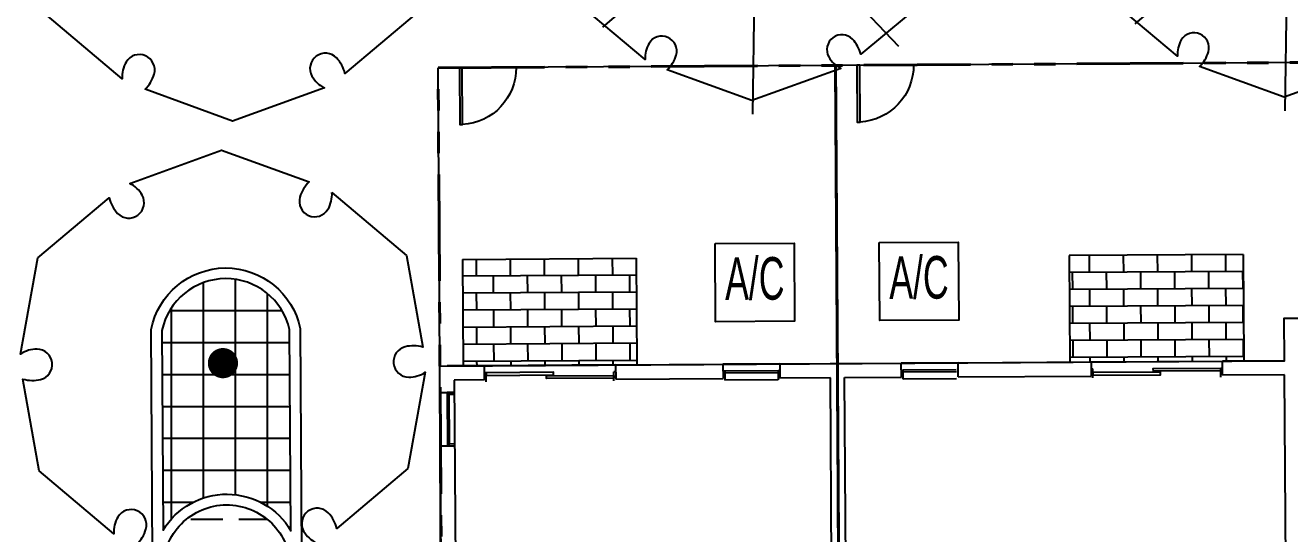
# Model space of a CAD drawing. Header units: feet. Extents: x 919634 to 928945, y 707022 to 708026.
# Drawn here: x 920346.2 to 920405.6, y 707151.2 to 707175.1 of the extents above; entities that cross this region are included whole.
import ezdxf

# ---------------------------------------------------------------- set-up
doc = ezdxf.new("R2010")
doc.units = ezdxf.units.FT
doc.header["$LTSCALE"] = 20
doc.header["$MEASUREMENT"] = 0
doc.linetypes.add('Site Plan$0$PHANTOM2', pattern=[1.25, 0.625, -0.125, 0.125, -0.125, 0.125, -0.125])
for name, color, linetype in [('-u-site-xref', 7, 'Continuous'), ('L-002', 15, 'Continuous'), ('LK-TREE-013M', 6, 'Continuous'), ('LK-TREE-025M', 2, 'Continuous'), ('LK-TREE-035M', 123, 'Continuous'), ('LK-TREE-050M', 2, 'Continuous'), ('LK-TREE-TRNK', 32, 'Continuous'), ('LP-PATT-GRND', 251, 'Continuous'), ('LP-PATT-SHAR', 4, 'Continuous'), ('LP-SHAR-BRDR-CONT', 123, 'Continuous'), ('LP-TREE', 15, 'Continuous'), ('Site Plan$0$-u-site-bldg_interior', 252, 'Continuous'), ('Site Plan$0$-u-site-fence', 4, 'Site Plan$0$FENCELINE1'), ('Site Plan$0$A-DOOR-EXT_WINDOWS', 253, 'Continuous'), ('Site Plan$0$A-HVAC-EXT', 253, 'Continuous'), ('Site Plan$0$SP-LOT PAVERS', 254, 'Continuous')]:
    doc.layers.add(name, color=color, linetype=linetype)
for name, color, linetype, lineweight in [('Site Plan$0$SP-LOT LINES', 252, 'Site Plan$0$PHANTOM2', 40), ('Site Plan$0$SP-SIDEWALK', 2, 'Continuous', 25), ('SP-BUILDING-FOOTPRINT', 1, 'Continuous', 25)]:
    doc.layers.add(name, color=color, linetype=linetype, lineweight=lineweight)
doc.layers.get('-u-site-xref').off()
doc.styles.add('Site Plan$0$ARIAL', font='arial.ttf')
doc.linetypes.add('Site Plan$0$FENCELINE1', pattern='A,0.25,-0.1,[133,ltypeshp.shx,S=0.1,R=0,X=-0.1,Y=0],-0.1,1', length=1.45)
pattern_1 = [(0.35915013, (1668.2809, -7750.9753), (-0.005014649, 0.79998428316), []), (90.35915013, (1668.2809, -7750.9753), (-0.8049989322, 0.79496963414), [0.8, -0.8])]

# ---------------------------------------------------------------- blocks, each defined once
blk = doc.blocks.new('Site Plan$0$A$C05C92244')
at = {"layer": 'Site Plan$0$A-DOOR-EXT_WINDOWS'}
blk.add_lwpolyline([(32, 32.05), (32, 0.04), (30.4, 0.04), (30.4, 32.05)], close=True, dxfattribs=at)
blk.add_arc((32.08, 32.08), 32.08, 180.05734, 267.00506, dxfattribs=at)
blk = doc.blocks.new('Site Plan')
at = {"layer": 'Site Plan$0$SP-LOT PAVERS', "extrusion": (1.16656e-06, -0.0001861, 1)}
h = blk.add_hatch(dxfattribs=at)
h.set_pattern_fill('AR-B816', color=256, scale=0.1, angle=0.35915)
h.set_pattern_definition(pattern_1)
h.paths.add_polyline_path([(920403.43, 707164.34), (920395.263, 707164.289), (920395.294, 707159.289), (920403.461, 707159.34)])
h = blk.add_hatch(dxfattribs=at)
h.set_pattern_fill('AR-B816', color=256, scale=0.1, angle=0.35915)
h.set_pattern_definition(pattern_1)
h.paths.add_polyline_path([(920374.93, 707164.161), (920366.764, 707164.11), (920366.795, 707159.11), (920374.961, 707159.161)])
at = {"layer": 'Site Plan$0$-u-site-bldg_interior', "extrusion": (1.16656e-06, -0.0001861, 1)}
for p, q in [((920405.365, 707161.364, 0.015), (920406.034, 707161.368, 0.015)), ((920405.378, 707159.364, 0.014), (920405.365, 707161.364, 0.015)), ((920365.712, 707159.115, 0.014), (920366.378, 707159.12, 0.014)), ((920365.961, 707119.359, 0.007), (920365.712, 707159.115, 0.014)), ((920367.795, 707159.128, 0.014), (920366.045, 707159.117, 0.014)), ((920373.961, 707159.167, 0.014), (920367.795, 707159.128, 0.014)), ((920373.961, 707159.167, 0.014), (920367.795, 707159.128, 0.014)), ((920367.799, 707158.462, 0.014), (920367.795, 707159.128, 0.014)), ((920373.961, 707159.167, 0.014), (920379.003, 707159.199, 0.014)), ((920373.961, 707159.167, 0.014), (920373.966, 707158.5, 0.014)), ((920381.67, 707159.215, 0.014), (920379.003, 707159.199, 0.014)), ((920379.003, 707159.199, 0.014), (920379.007, 707158.532, 0.014)), ((920381.67, 707159.215, 0.014), (920381.674, 707158.549, 0.014)), ((920384.045, 707159.23, 0.014), (920384.378, 707159.232, 0.014)), ((920384.378, 707159.232, 0.014), (920384.711, 707159.234, 0.014)), ((920384.711, 707159.234, 0.014), (920387.378, 707159.251, 0.014)), ((920390.045, 707159.268, 0.014), (920387.378, 707159.251, 0.014)), ((920387.382, 707158.585, 0.014), (920387.378, 707159.251, 0.014)), ((920390.045, 707159.268, 0.014), (920396.294, 707159.307, 0.014)), ((920390.049, 707158.601, 0.014), (920390.045, 707159.268, 0.014)), ((920396.294, 707159.307, 0.014), (920402.461, 707159.346, 0.014)), ((920396.294, 707159.307, 0.014), (920402.461, 707159.346, 0.014)), ((920396.294, 707159.307, 0.014), (920396.299, 707158.64, 0.014)), ((920402.38, 707159.016, 0.014), (920402.463, 707159.016, 0.014)), ((920402.382, 707158.595, 0.014), (920402.38, 707159.016, 0.014)), ((920405.378, 707159.364, 0.014), (920402.461, 707159.346, 0.014)), ((920402.465, 707158.679, 0.014), (920402.461, 707159.346, 0.014)), ((920367.799, 707158.462, 0.014), (920366.382, 707158.453, 0.014)), ((920366.382, 707158.453, 0.014), (920366.607, 707122.704, 0.007)), ((920367.88, 707158.8, 0.014), (920367.797, 707158.799, 0.014)), ((920367.883, 707158.379, 0.014), (920367.88, 707158.8, 0.014)), ((920373.964, 707158.838, 0.014), (920373.88, 707158.837, 0.014)), ((920373.883, 707158.417, 0.014), (920373.88, 707158.837, 0.014)), ((920373.966, 707158.5, 0.014), (920379.007, 707158.532, 0.014)), ((920379.088, 707158.87, 0.014), (920379.005, 707158.869, 0.014)), ((920381.588, 707158.886, 0.014), (920379.088, 707158.87, 0.014)), ((920379.088, 707158.87, 0.014), (920379.091, 707158.449, 0.014)), ((920381.589, 707158.793, 0.014), (920379.089, 707158.777, 0.014)), ((920381.591, 707158.465, 0.014), (920379.091, 707158.449, 0.014)), ((920381.588, 707158.886, 0.014), (920381.591, 707158.465, 0.014)), ((920381.672, 707158.886, 0.014), (920381.588, 707158.886, 0.014)), ((920384.049, 707158.564, 0.014), (920381.674, 707158.549, 0.014)), ((920384.29, 707120.148, 0.007), (920384.049, 707158.564, 0.014)), ((920384.715, 707158.568, 0.014), (920387.382, 707158.585, 0.014)), ((920384.917, 707126.402, 0.008), (920384.715, 707158.568, 0.014)), ((920387.38, 707158.914, 0.014), (920387.463, 707158.915, 0.014)), ((920387.466, 707158.502, 0.014), (920387.463, 707158.915, 0.014)), ((920389.963, 707158.93, 0.014), (920387.465, 707158.915, 0.014)), ((920389.964, 707158.838, 0.014), (920387.466, 707158.822, 0.014)), ((920389.966, 707158.517, 0.014), (920387.466, 707158.502, 0.014)), ((920390.049, 707158.601, 0.014), (920396.299, 707158.64, 0.014)), ((920396.296, 707158.978, 0.014), (920396.38, 707158.978, 0.014)), ((920396.382, 707158.558, 0.014), (920396.38, 707158.978, 0.014)), ((920405.382, 707158.697, 0.014), (920402.465, 707158.679, 0.014)), ((920405.583, 707126.531, 0.008), (920405.382, 707158.697, 0.014)), ((920365.719, 707157.865, 0.014), (920366.386, 707157.87, 0.014)), ((920366.053, 707157.868, 0.014), (920366.069, 707155.368, 0.013)), ((920365.735, 707155.366, 0.013), (920366.402, 707155.37, 0.013))]:
    blk.add_line(p, q, dxfattribs=at)
at = {"layer": 'Site Plan$0$-u-site-bldg_interior', "ltscale": 0.25, "extrusion": (1.16656e-06, -0.0001861, 1)}
blk.add_line((920381.67, 707159.215, 0.014), (920384.378, 707159.232, 0.014), dxfattribs=at)
at = {"layer": 'Site Plan$0$-u-site-bldg_interior', "extrusion": (1.16656e-06, -0.0001861, 1), "elevation": -130.515}
for points in [[(920402.38, 707158.879), (920399.217, 707158.859), (920399.216, 707158.984), (920402.38, 707159.004)], [(920367.881, 707158.663), (920371.045, 707158.682), (920371.044, 707158.807), (920367.88, 707158.788)], [(920373.882, 707158.534), (920370.713, 707158.514), (920370.712, 707158.639), (920373.881, 707158.659)], [(920396.382, 707158.675), (920399.551, 707158.694), (920399.55, 707158.819), (920396.381, 707158.8)], [(920366.385, 707157.858), (920366.053, 707157.856), (920366.054, 707157.772), (920366.386, 707157.774)], [(920366.146, 707157.773), (920366.054, 707157.772), (920366.068, 707155.439), (920366.161, 707155.44)], [(920366.069, 707155.356), (920366.402, 707155.358), (920366.401, 707155.441), (920366.068, 707155.439)]]:
    blk.add_lwpolyline(points, close=True, dxfattribs=at)
at = {"layer": 'Site Plan$0$-u-site-fence', "ltscale": 0.15, "extrusion": (1.16656e-06, -0.0001861, 1)}
for p, q in [((920445.622, 707173.617, 0.017), (920365.624, 707173.115, 0.017)), ((920365.712, 707159.115, 0.014), (920365.624, 707173.115, 0.017)), ((920384.378, 707159.232, 0.014), (920384.29, 707173.232, 0.017)), ((920384.378, 707159.232, 0.014), (920384.29, 707173.232, 0.017))]:
    blk.add_line(p, q, dxfattribs=at)
at = {"layer": 'Site Plan$0$A-HVAC-EXT', "extrusion": (1.16656e-06, -0.0001861, 1), "elevation": -130.515}
for points in [[(920378.631, 707164.851), (920382.342, 707164.874), (920382.365, 707161.208), (920378.654, 707161.184)], [(920386.342, 707164.899), (920390.054, 707164.923), (920390.077, 707161.256), (920386.365, 707161.233)]]:
    blk.add_lwpolyline(points, close=True, dxfattribs=at)
at = {"layer": 'Site Plan$0$SP-LOT LINES', "ltscale": 0.4, "extrusion": (1.16656e-06, -0.0001861, 1)}
for p, q in [((920365.624, 707173.115, 0.017), (920445.622, 707173.617, 0.017)), ((920366.188, 707083.117), (920365.624, 707173.115, 0.017)), ((920384.29, 707173.232, 0.017), (920384.854, 707083.234)), ((920384.854, 707083.234), (920384.29, 707173.232, 0.017))]:
    blk.add_line(p, q, dxfattribs=at)
at = {"layer": 'Site Plan$0$SP-SIDEWALK', "extrusion": (1.16656e-06, -0.0001861, 1)}
for p, q in [((920403.43, 707164.352, 0.015), (920395.263, 707164.301, 0.015)), ((920403.43, 707164.352, 0.015), (920403.461, 707159.352, 0.014)), ((920366.764, 707164.122, 0.015), (920374.93, 707164.173, 0.015)), ((920366.764, 707164.122, 0.015), (920366.795, 707159.122, 0.014)), ((920374.93, 707164.173, 0.015), (920374.961, 707159.173, 0.014)), ((920395.263, 707164.301, 0.015), (920395.294, 707159.301, 0.014))]:
    blk.add_line(p, q, dxfattribs=at)
at = {"layer": 'Site Plan$0$-u-site-fence', "ltscale": 0.01, "extrusion": (1.16656e-06, -0.0001861, 1), "xscale": -0.08333333333333327, "yscale": 0.08333333333333337, "zscale": 0.08333333333333334, "rotation": 0.3591501553831215}
for p in [(920369.308, 707170.456, -130.515), (920387.974, 707170.573, -130.515)]:
    blk.add_blockref('Site Plan$0$A$C05C92244', p, dxfattribs=at)
at = {"layer": 'Site Plan$0$A-HVAC-EXT', "extrusion": (1.16656e-06, -0.0001861, 1), "style": 'Site Plan$0$ARIAL', "width": 0.6}
for p in [(920386.817, 707162.254, -130.515), (920379.106, 707162.205, -130.515)]:
    blk.add_text('A/C', height=2, rotation=0.35915, dxfattribs=at).set_placement(p)
blk = doc.blocks.new('TREE-SIMP-027')
at = {"layer": 'LK-TREE-050M'}
blk.add_lwpolyline([(0.2708, 0.4238), (0.4563, 0.2673), (0.4966, 0.0396, 0.127189), (0.4527, 0.0407, 0.875318), (0.4614, -0.0349, 0.149076), (0.5024, -0.0227), (0.4596, -0.2615), (0.2826, -0.4103, 0.127189), (0.2616, -0.3718, 0.875318), (0.2005, -0.417, 0.149076), (0.2316, -0.4464), (0.0033, -0.5288), (-0.214, -0.4499, 0.127189), (-0.1912, -0.4124, 0.875318), (-0.2609, -0.3821, 0.149076), (-0.2708, -0.4238), (-0.4563, -0.2673), (-0.4966, -0.0396, 0.127189), (-0.4527, -0.0407, 0.875318), (-0.4614, 0.0349, 0.149076), (-0.5024, 0.0227), (-0.4596, 0.2615), (-0.2826, 0.4103, 0.127189), (-0.2616, 0.3718, 0.875318), (-0.2005, 0.417, 0.149076), (-0.2316, 0.4464), (-0.0033, 0.5288), (0.214, 0.4499, 0.127189), (0.1912, 0.4124, 0.875318), (0.2609, 0.3821, 0.149076)], format="xyb", close=True, dxfattribs=at)
at = {"layer": 'LK-TREE-TRNK', "const_width": 0.0375}
blk.add_lwpolyline([(-0.0187, 0, 1), (0.0188, 0, 1)], format="xyb", close=True, dxfattribs=at)
blk = doc.blocks.new('TREE-DCID-109')
at = {"layer": 'LK-TREE-013M'}
for q in [(-0.2167, 0.4824), (-0.3601, 0.4331), (0.5178, -0.1757), (0.5412, -0.0897)]:
    blk.add_line((0, 0), q, dxfattribs=at)
at = {"layer": 'LK-TREE-025M'}
for q in [(0.3255, 0.4361), (-0.538, -0.1671), (-0.3929, -0.3378)]:
    blk.add_line((0, 0), q, dxfattribs=at)
at = {"layer": 'LK-TREE-035M'}
for q in [(0.1554, 0.5017), (-0.4146, 0.324), (-0.0073, -0.5611), (0.3673, -0.3859)]:
    blk.add_line((0, 0), q, dxfattribs=at)
at = {"layer": 'LK-TREE-050M'}
blk.add_lwpolyline([(0.2585, 0.4269), (0.4439, 0.2704), (0.4843, 0.0427, 0.127189), (0.4404, 0.0438, 0.875318), (0.449, -0.0318, 0.149076), (0.4901, -0.0195), (0.4473, -0.2584), (0.2703, -0.4072, 0.127189), (0.2492, -0.3686, 0.875318), (0.1881, -0.4139, 0.149076), (0.2192, -0.4433), (-0.009, -0.5257), (-0.2264, -0.4468, 0.127189), (-0.2035, -0.4093, 0.875318), (-0.2732, -0.379, 0.149076), (-0.2831, -0.4206), (-0.4686, -0.2642), (-0.509, -0.0365, 0.127189), (-0.4651, -0.0376, 0.875318), (-0.4737, 0.038, 0.149076), (-0.5147, 0.0258), (-0.4719, 0.2646), (-0.2949, 0.4134, 0.127189), (-0.2739, 0.3749, 0.875318), (-0.2128, 0.4201, 0.149076), (-0.2439, 0.4495), (-0.0157, 0.5319), (0.2017, 0.453, 0.127189), (0.1788, 0.4155, 0.875318), (0.2486, 0.3852, 0.149076)], format="xyb", close=True, dxfattribs=at)
at = {"layer": 'LK-TREE-TRNK', "const_width": 0.0375}
blk.add_lwpolyline([(-0.0188, 0, 1), (0.0188, 0, 1)], format="xyb", close=True, dxfattribs=at)

msp = doc.modelspace()

# ---------------------------------------------------------------- block references
at = {"layer": '-u-site-xref'}
msp.add_blockref('Site Plan', (0, 0), dxfattribs=at)

# ---------------------------------------------------------------- next in the draw order: hatches: boundary and pattern name
at = {"layer": 'LP-PATT-GRND', "extrusion": (8.89633e-07, 5.57734e-09, 1)}
h = msp.add_hatch(dxfattribs=at)
h.set_pattern_fill('ANSI33', color=256, scale=12, angle=135)
h.set_pattern_definition([(180, (918390.5108, 708488.4095), (-2e-16, -3), []), (180, (918389.0108, 708489.9095), (-2e-16, -3), [1.5, -0.75])])
edge = h.paths.add_edge_path()
edge.add_line((920358.7, 707149.614), (920358.846, 707126.374))
edge.add_arc((920355.846, 707126.355), 3, -89.6405, 0.3595, ccw=False)
edge.add_arc((920355.846, 707126.355), 3, 180.3595, 270.3595, ccw=False)
edge.add_line((920352.846, 707126.336), (920352.7, 707149.576))
edge.add_arc((920355.7, 707149.595), 3, 90.3595, 180.3595, ccw=False)
edge.add_arc((920355.7, 707149.595), 3, 0.3595, 90.3595, ccw=False)
edge = h.paths.add_edge_path(flags=16)
edge.add_line((920357.2, 707149.605), (920357.346, 707126.365))
edge.add_arc((920355.846, 707126.355), 1.5, -89.6405, 0.3595, ccw=False)
edge.add_arc((920355.846, 707126.355), 1.5, 180.3595, 270.3595, ccw=False)
edge.add_line((920354.346, 707126.346), (920354.2, 707149.586))
edge.add_arc((920355.7, 707149.595), 1.5, 90.3595, 180.3595, ccw=False)
edge.add_arc((920355.7, 707149.595), 1.5, 0.3595, 90.3595, ccw=False)
at = {"layer": 'LP-PATT-SHAR'}
h = msp.add_hatch(dxfattribs=at)
h.set_pattern_fill('ANSI37', color=256, scale=12, angle=45)
h.set_pattern_definition([(90, (919973.6016, 707172.2203), (-1.5, 0), []), (180, (919973.6016, 707172.2203), (-1e-16, -1.5), [])])
edge = h.paths.add_edge_path()
edge.add_line((920352.651, 707160.785), (920352.709, 707151.413))
edge.add_arc((920355.7, 707149.595), 3.5, 30.70269, 148.70963, ccw=False)
edge.add_line((920358.71, 707151.382), (920358.651, 707160.823))
edge.add_arc((920355.655, 707160.148), 3.071, 12.69598, 168.02197)

# ---------------------------------------------------------------- next in the draw order: linework, layer by layer
at = {"layer": 'L-002', "extrusion": (8.89633e-07, 5.57734e-09, 1), "elevation": 0.826}
for points in [[(920359.15, 707160.878), (920359.346, 707126.377, -0.414214), (920355.868, 707122.855, -0.414214), (920352.346, 707126.333), (920352.15, 707160.834, -0.817942)], [(920358.7, 707149.614), (920358.846, 707126.374, -0.414214), (920355.865, 707123.355), (920355.865, 707123.355, -0.414214), (920352.846, 707126.336), (920352.7, 707149.576, -0.414214), (920355.681, 707152.595), (920355.681, 707152.595, -0.414214)]]:
    msp.add_lwpolyline(points, format="xyb", close=True, dxfattribs=at)
at = {"layer": 'LP-SHAR-BRDR-CONT', "elevation": -0.128, "flags": 128}
msp.add_lwpolyline([(920352.651, 707160.785), (920352.709, 707151.413, -0.565813), (920358.71, 707151.382), (920358.651, 707160.823, 0.804926)], format="xyb", close=True, dxfattribs=at)
at = {"layer": 'SP-BUILDING-FOOTPRINT'}
msp.add_lwpolyline([(920406.288, 707120.536), (920394.871, 707120.464), (920394.838, 707125.797), (920384.921, 707125.735), (920384.96, 707119.485), (920373.2, 707119.412), (920373.233, 707114.162), (920366.327, 707114.118), (920366.295, 707119.368), (920365.961, 707119.366), (920365.813, 707133.43), (920365.712, 707159.115), (920405.378, 707159.364), (920405.365, 707161.364), (920427.365, 707161.502)], dxfattribs=at)

# ---------------------------------------------------------------- next in the draw order: block references
at = {"layer": 'LP-TREE'}
for name, p, xscale, yscale, zscale in [('TREE-DCID-109', (920405.53, 707181.362, 0), 18.29877919221403, 18.29877919221403, 18.29877919221403), ('TREE-SIMP-027', (920355.904, 707180.619), 18.91141011540282, 18.91141011540282, 15.03416260495856), ('TREE-DCID-109', (920380.53, 707181.205, 0), 18.29877919221403, 18.29877919221403, 18.29877919221403), ('TREE-SIMP-027', (920355.517, 707159.25, -0.128), 18.91141011540282, 18.91141011540282, 15.03416260495856)]:
    msp.add_blockref(name, p, dxfattribs=dict(at, xscale=xscale, yscale=yscale, zscale=zscale))

doc.saveas('drawing.dxf')
